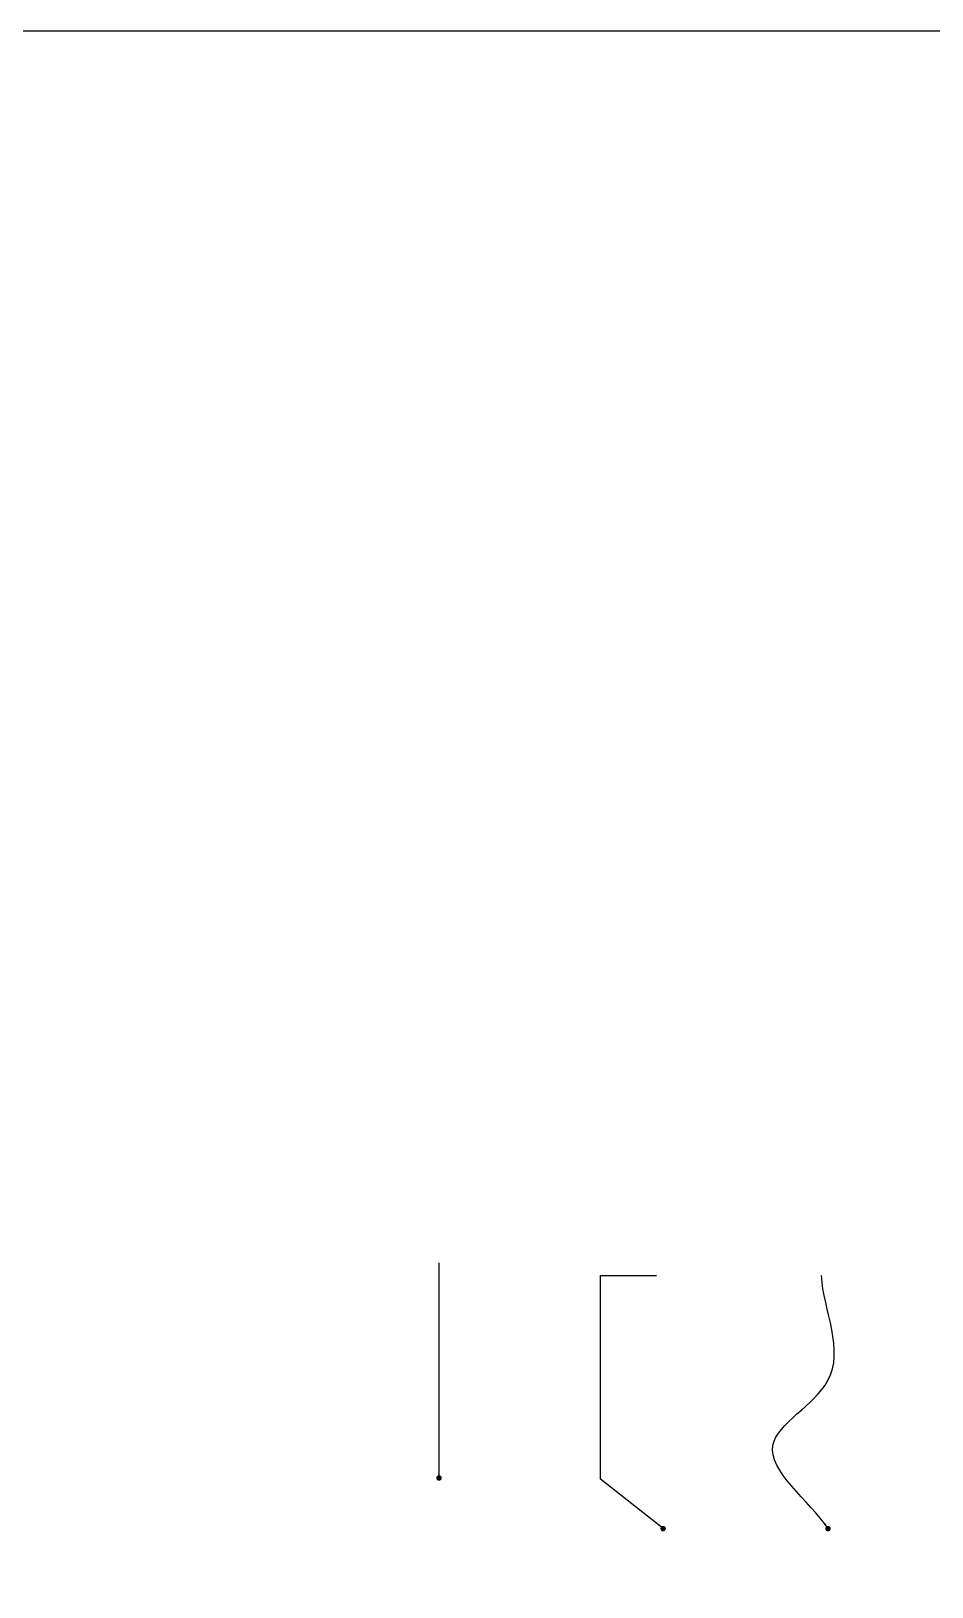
# Model space of a CAD drawing. Header units: millimetres. Extents: x 14385 to 129787, y 107826 to 186798.
# Drawn here: x 86504.2 to 86669.4, y 140093.9 to 140379.2 of the extents above; entities that cross this region are included whole.
import ezdxf

# ---------------------------------------------------------------- set-up
doc = ezdxf.new("R2010")
doc.units = ezdxf.units.MM
doc.header["$LTSCALE"] = 1000
doc.layers.add('RC-TEXT', color=50, linetype='Continuous')
doc.layers.add('TK', color=1, linetype='Continuous')
doc.dimstyles.get("Standard").update_dxf_attribs({"dimtxt": 0.18, "dimasz": 0.18, "dimexe": 0.18, "dimexo": 0.0625, "dimgap": 0.09, "dimtad": 0, "dimtih": 1, "dimtoh": 1, "dimdec": 4, "dimzin": 0, "dimdsep": 46, "dimtxsty": 'Standard', "dimcen": 0.09, "dimadec": 0, "dimazin": 0, "dimtfac": 1, "dimtdec": 4, "dimtofl": 0, "dimtmove": 0, "dimatfit": 3, "dimfxl": 0, "dimtolj": 1, "dimtzin": 0, "dimarcsym": 0})

# ---------------------------------------------------------------- blocks, each defined once
blk = doc.blocks.new('FSAFDSAFSAD')
at = {"layer": 'TK', "color": 255}
blk.add_lwpolyline([(-187.35, 2036.09), (-1376.35, 2036.09), (-1376.35, 1195.09), (-187.35, 1195.09)], close=True, dxfattribs=at)

msp = doc.modelspace()

# ---------------------------------------------------------------- block references
at = {"layer": 'TK', "xscale": 0.7073170731746359, "yscale": 0.7073170731746359, "zscale": 0.7073170731746359}
msp.add_blockref('FSAFDSAFSAD', (86956.46, 138939.04), dxfattribs=at)

# ---------------------------------------------------------------- leaders
at = {"layer": 'RC-TEXT'}
for points, override in [([(86578.98, 140113.84), (86578.98, 140143.63), (86578.98, 140153.29)], {"dimscale": 1, "dimasz": 1, "dimlfac": 1, "dimldrblk": 'Dot'}), ([(86620.07, 140104.55), (86608.56, 140113.61), (86608.56, 140150.99), (86618.86, 140150.99)], {"dimasz": 1, "dimldrblk": 'Dot'})]:
    msp.add_leader(points, dimstyle='Standard', override=override, dxfattribs=at)
at = {"layer": 'RC-TEXT', "path_type": 1}
msp.add_leader([(86650.31, 140104.55), (86640.19, 140119.86), (86650.3, 140131.69), (86649.09, 140150.99)], dimstyle='Standard', override={"dimasz": 1, "dimldrblk": 'Dot'}, dxfattribs=at)

doc.saveas('drawing.dxf')
